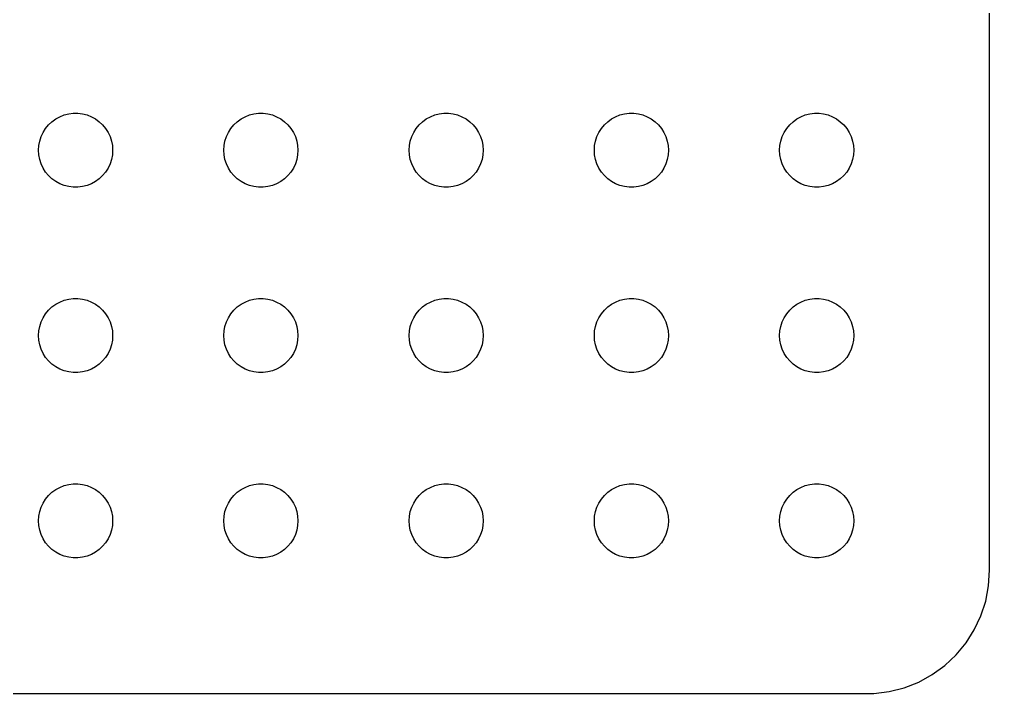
# Model space of a CAD drawing. Header units: metres. Extents: x -150 to 150, y -112 to 112.
# Drawn here: x 110.22 to 149.5, y -111.99 to -84.71 of the extents above; entities that cross this region are included whole.
import ezdxf

# ---------------------------------------------------------------- set-up
doc = ezdxf.new("R2010")
doc.units = ezdxf.units.M

msp = doc.modelspace()

# ---------------------------------------------------------------- linework, layer by layer
for p, q in [((149.5, -107), (149.5, 107)), ((111.544, -88.8442), (111.696, -88.7335)), ((111.696, -88.7335), (111.861, -88.6428)), ((111.861, -88.6428), (112.036, -88.5734)), ((112.036, -88.5734), (112.219, -88.5266)), ((112.219, -88.5266), (112.406, -88.503)), ((112.406, -88.503), (112.594, -88.503)), ((112.594, -88.503), (112.781, -88.5266)), ((112.781, -88.5266), (112.964, -88.5734)), ((112.964, -88.5734), (113.139, -88.6428)), ((113.139, -88.6428), (113.304, -88.7335)), ((113.304, -88.7335), (113.456, -88.8442)), ((119.044, -88.8442), (119.196, -88.7335)), ((119.196, -88.7335), (119.361, -88.6428)), ((119.361, -88.6428), (119.536, -88.5734)), ((119.536, -88.5734), (119.719, -88.5266)), ((119.719, -88.5266), (119.906, -88.503)), ((119.906, -88.503), (120.094, -88.503)), ((120.094, -88.503), (120.281, -88.5266)), ((120.281, -88.5266), (120.464, -88.5734)), ((120.464, -88.5734), (120.639, -88.6428)), ((120.639, -88.6428), (120.804, -88.7335)), ((120.804, -88.7335), (120.956, -88.8442)), ((126.544, -88.8442), (126.696, -88.7335)), ((126.696, -88.7335), (126.861, -88.6428)), ((126.861, -88.6428), (127.036, -88.5734)), ((127.036, -88.5734), (127.219, -88.5266)), ((127.219, -88.5266), (127.406, -88.503)), ((127.406, -88.503), (127.594, -88.503)), ((127.594, -88.503), (127.781, -88.5266)), ((127.781, -88.5266), (127.964, -88.5734)), ((127.964, -88.5734), (128.139, -88.6428)), ((128.139, -88.6428), (128.304, -88.7335)), ((128.304, -88.7335), (128.456, -88.8442)), ((134.044, -88.8442), (134.196, -88.7335)), ((134.196, -88.7335), (134.361, -88.6428)), ((134.361, -88.6428), (134.536, -88.5734)), ((134.536, -88.5734), (134.719, -88.5266)), ((134.719, -88.5266), (134.906, -88.503)), ((134.906, -88.503), (135.094, -88.503)), ((135.094, -88.503), (135.281, -88.5266)), ((135.281, -88.5266), (135.464, -88.5734)), ((135.464, -88.5734), (135.639, -88.6428)), ((135.639, -88.6428), (135.804, -88.7335)), ((135.804, -88.7335), (135.956, -88.8442)), ((141.544, -88.8442), (141.696, -88.7335)), ((141.696, -88.7335), (141.861, -88.6428)), ((141.861, -88.6428), (142.036, -88.5734)), ((142.036, -88.5734), (142.219, -88.5266)), ((142.219, -88.5266), (142.406, -88.503)), ((142.406, -88.503), (142.594, -88.503)), ((142.594, -88.503), (142.781, -88.5266)), ((142.781, -88.5266), (142.964, -88.5734)), ((142.964, -88.5734), (143.139, -88.6428)), ((143.139, -88.6428), (143.304, -88.7335)), ((143.304, -88.7335), (143.456, -88.8442)), ((111.186, -89.2774), (111.286, -89.1183)), ((111.286, -89.1183), (111.407, -88.9732)), ((111.407, -88.9732), (111.544, -88.8442)), ((113.456, -88.8442), (113.593, -88.9732)), ((113.593, -88.9732), (113.714, -89.1183)), ((113.714, -89.1183), (113.814, -89.2774)), ((118.686, -89.2774), (118.786, -89.1183)), ((118.786, -89.1183), (118.907, -88.9732)), ((118.907, -88.9732), (119.044, -88.8442)), ((120.956, -88.8442), (121.093, -88.9732)), ((121.093, -88.9732), (121.214, -89.1183)), ((121.214, -89.1183), (121.314, -89.2774)), ((126.186, -89.2774), (126.286, -89.1183)), ((126.286, -89.1183), (126.407, -88.9732)), ((126.407, -88.9732), (126.544, -88.8442)), ((128.456, -88.8442), (128.593, -88.9732)), ((128.593, -88.9732), (128.714, -89.1183)), ((128.714, -89.1183), (128.814, -89.2774)), ((133.686, -89.2774), (133.786, -89.1183)), ((133.786, -89.1183), (133.907, -88.9732)), ((133.907, -88.9732), (134.044, -88.8442)), ((135.956, -88.8442), (136.093, -88.9732)), ((136.093, -88.9732), (136.214, -89.1183)), ((136.214, -89.1183), (136.314, -89.2774)), ((141.186, -89.2774), (141.286, -89.1183)), ((141.286, -89.1183), (141.407, -88.9732)), ((141.407, -88.9732), (141.544, -88.8442)), ((143.456, -88.8442), (143.593, -88.9732)), ((143.593, -88.9732), (143.714, -89.1183)), ((143.714, -89.1183), (143.814, -89.2774)), ((111.047, -89.627), (111.105, -89.4478)), ((111.105, -89.4478), (111.186, -89.2774)), ((113.814, -89.2774), (113.895, -89.4478)), ((113.895, -89.4478), (113.953, -89.627)), ((118.547, -89.627), (118.605, -89.4478)), ((118.605, -89.4478), (118.686, -89.2774)), ((121.314, -89.2774), (121.395, -89.4478)), ((121.395, -89.4478), (121.453, -89.627)), ((126.047, -89.627), (126.105, -89.4478)), ((126.105, -89.4478), (126.186, -89.2774)), ((128.814, -89.2774), (128.895, -89.4478)), ((128.895, -89.4478), (128.953, -89.627)), ((133.547, -89.627), (133.605, -89.4478)), ((133.605, -89.4478), (133.686, -89.2774)), ((136.314, -89.2774), (136.395, -89.4478)), ((136.395, -89.4478), (136.453, -89.627)), ((141.047, -89.627), (141.105, -89.4478)), ((141.105, -89.4478), (141.186, -89.2774)), ((143.814, -89.2774), (143.895, -89.4478)), ((143.895, -89.4478), (143.953, -89.627)), ((111, -90), (111.012, -89.812)), ((111.012, -89.812), (111.047, -89.627)), ((113.953, -89.627), (113.988, -89.812)), ((113.988, -89.812), (114, -90)), ((118.5, -90), (118.512, -89.812)), ((118.512, -89.812), (118.547, -89.627)), ((121.453, -89.627), (121.488, -89.812)), ((121.488, -89.812), (121.5, -90)), ((126, -90), (126.012, -89.812)), ((126.012, -89.812), (126.047, -89.627)), ((128.953, -89.627), (128.988, -89.812)), ((128.988, -89.812), (129, -90)), ((133.5, -90), (133.512, -89.812)), ((133.512, -89.812), (133.547, -89.627)), ((136.453, -89.627), (136.488, -89.812)), ((136.488, -89.812), (136.5, -90)), ((141, -90), (141.012, -89.812)), ((141.012, -89.812), (141.047, -89.627)), ((143.953, -89.627), (143.988, -89.812)), ((143.988, -89.812), (144, -90)), ((111.012, -90.188), (111, -90)), ((111.047, -90.373), (111.012, -90.188)), ((113.988, -90.188), (113.953, -90.373)), ((114, -90), (113.988, -90.188)), ((118.512, -90.188), (118.5, -90)), ((118.547, -90.373), (118.512, -90.188)), ((121.488, -90.188), (121.453, -90.373)), ((121.5, -90), (121.488, -90.188)), ((126.012, -90.188), (126, -90)), ((126.047, -90.373), (126.012, -90.188)), ((128.988, -90.188), (128.953, -90.373)), ((129, -90), (128.988, -90.188)), ((133.512, -90.188), (133.5, -90)), ((133.547, -90.373), (133.512, -90.188)), ((136.488, -90.188), (136.453, -90.373)), ((136.5, -90), (136.488, -90.188)), ((141.012, -90.188), (141, -90)), ((141.047, -90.373), (141.012, -90.188)), ((143.988, -90.188), (143.953, -90.373)), ((144, -90), (143.988, -90.188)), ((111.105, -90.5522), (111.047, -90.373)), ((111.186, -90.7226), (111.105, -90.5522)), ((111.286, -90.8817), (111.186, -90.7226)), ((113.814, -90.7226), (113.714, -90.8817)), ((113.895, -90.5522), (113.814, -90.7226)), ((113.953, -90.373), (113.895, -90.5522)), ((118.605, -90.5522), (118.547, -90.373)), ((118.686, -90.7226), (118.605, -90.5522)), ((118.786, -90.8817), (118.686, -90.7226)), ((121.314, -90.7226), (121.214, -90.8817)), ((121.395, -90.5522), (121.314, -90.7226)), ((121.453, -90.373), (121.395, -90.5522)), ((126.105, -90.5522), (126.047, -90.373)), ((126.186, -90.7226), (126.105, -90.5522)), ((126.286, -90.8817), (126.186, -90.7226)), ((128.814, -90.7226), (128.714, -90.8817)), ((128.895, -90.5522), (128.814, -90.7226)), ((128.953, -90.373), (128.895, -90.5522)), ((133.605, -90.5522), (133.547, -90.373)), ((133.686, -90.7226), (133.605, -90.5522)), ((133.786, -90.8817), (133.686, -90.7226)), ((136.314, -90.7226), (136.214, -90.8817)), ((136.395, -90.5522), (136.314, -90.7226)), ((136.453, -90.373), (136.395, -90.5522)), ((141.105, -90.5522), (141.047, -90.373)), ((141.186, -90.7226), (141.105, -90.5522)), ((141.286, -90.8817), (141.186, -90.7226)), ((143.814, -90.7226), (143.714, -90.8817)), ((143.895, -90.5522), (143.814, -90.7226)), ((143.953, -90.373), (143.895, -90.5522)), ((111.407, -91.0268), (111.286, -90.8817)), ((111.544, -91.1558), (111.407, -91.0268)), ((113.593, -91.0268), (113.456, -91.1558)), ((113.714, -90.8817), (113.593, -91.0268)), ((118.907, -91.0268), (118.786, -90.8817)), ((119.044, -91.1558), (118.907, -91.0268)), ((121.093, -91.0268), (120.956, -91.1558)), ((121.214, -90.8817), (121.093, -91.0268)), ((126.407, -91.0268), (126.286, -90.8817)), ((126.544, -91.1558), (126.407, -91.0268)), ((128.593, -91.0268), (128.456, -91.1558)), ((128.714, -90.8817), (128.593, -91.0268)), ((133.907, -91.0268), (133.786, -90.8817)), ((134.044, -91.1558), (133.907, -91.0268)), ((136.093, -91.0268), (135.956, -91.1558)), ((136.214, -90.8817), (136.093, -91.0268)), ((141.407, -91.0268), (141.286, -90.8817)), ((141.544, -91.1558), (141.407, -91.0268)), ((143.593, -91.0268), (143.456, -91.1558)), ((143.714, -90.8817), (143.593, -91.0268)), ((111.696, -91.2665), (111.544, -91.1558)), ((111.861, -91.3572), (111.696, -91.2665)), ((112.036, -91.4266), (111.861, -91.3572)), ((112.219, -91.4734), (112.036, -91.4266)), ((112.406, -91.497), (112.219, -91.4734)), ((112.594, -91.497), (112.406, -91.497)), ((112.781, -91.4734), (112.594, -91.497)), ((112.964, -91.4266), (112.781, -91.4734)), ((113.139, -91.3572), (112.964, -91.4266)), ((113.304, -91.2665), (113.139, -91.3572)), ((113.456, -91.1558), (113.304, -91.2665)), ((119.196, -91.2665), (119.044, -91.1558)), ((119.361, -91.3572), (119.196, -91.2665)), ((119.536, -91.4266), (119.361, -91.3572)), ((119.719, -91.4734), (119.536, -91.4266)), ((119.906, -91.497), (119.719, -91.4734)), ((120.094, -91.497), (119.906, -91.497)), ((120.281, -91.4734), (120.094, -91.497)), ((120.464, -91.4266), (120.281, -91.4734)), ((120.639, -91.3572), (120.464, -91.4266)), ((120.804, -91.2665), (120.639, -91.3572)), ((120.956, -91.1558), (120.804, -91.2665)), ((126.696, -91.2665), (126.544, -91.1558)), ((126.861, -91.3572), (126.696, -91.2665)), ((127.036, -91.4266), (126.861, -91.3572)), ((127.219, -91.4734), (127.036, -91.4266)), ((127.406, -91.497), (127.219, -91.4734)), ((127.594, -91.497), (127.406, -91.497)), ((127.781, -91.4734), (127.594, -91.497)), ((127.964, -91.4266), (127.781, -91.4734)), ((128.139, -91.3572), (127.964, -91.4266)), ((128.304, -91.2665), (128.139, -91.3572)), ((128.456, -91.1558), (128.304, -91.2665)), ((134.196, -91.2665), (134.044, -91.1558)), ((134.361, -91.3572), (134.196, -91.2665)), ((134.536, -91.4266), (134.361, -91.3572)), ((134.719, -91.4734), (134.536, -91.4266)), ((134.906, -91.497), (134.719, -91.4734)), ((135.094, -91.497), (134.906, -91.497)), ((135.281, -91.4734), (135.094, -91.497)), ((135.464, -91.4266), (135.281, -91.4734)), ((135.639, -91.3572), (135.464, -91.4266)), ((135.804, -91.2665), (135.639, -91.3572)), ((135.956, -91.1558), (135.804, -91.2665)), ((141.696, -91.2665), (141.544, -91.1558)), ((141.861, -91.3572), (141.696, -91.2665)), ((142.036, -91.4266), (141.861, -91.3572)), ((142.219, -91.4734), (142.036, -91.4266)), ((142.406, -91.497), (142.219, -91.4734)), ((142.594, -91.497), (142.406, -91.497)), ((142.781, -91.4734), (142.594, -91.497)), ((142.964, -91.4266), (142.781, -91.4734)), ((143.139, -91.3572), (142.964, -91.4266)), ((143.304, -91.2665), (143.139, -91.3572)), ((143.456, -91.1558), (143.304, -91.2665)), ((111.696, -96.2335), (111.861, -96.1428)), ((111.861, -96.1428), (112.036, -96.0734)), ((112.036, -96.0734), (112.219, -96.0266)), ((112.219, -96.0266), (112.406, -96.003)), ((112.406, -96.003), (112.594, -96.003)), ((112.594, -96.003), (112.781, -96.0266)), ((112.781, -96.0266), (112.964, -96.0734)), ((112.964, -96.0734), (113.139, -96.1428)), ((113.139, -96.1428), (113.304, -96.2335)), ((119.196, -96.2335), (119.361, -96.1428)), ((119.361, -96.1428), (119.536, -96.0734)), ((119.536, -96.0734), (119.719, -96.0266)), ((119.719, -96.0266), (119.906, -96.003)), ((119.906, -96.003), (120.094, -96.003)), ((120.094, -96.003), (120.281, -96.0266)), ((120.281, -96.0266), (120.464, -96.0734)), ((120.464, -96.0734), (120.639, -96.1428)), ((120.639, -96.1428), (120.804, -96.2335)), ((126.696, -96.2335), (126.861, -96.1428)), ((126.861, -96.1428), (127.036, -96.0734)), ((127.036, -96.0734), (127.219, -96.0266)), ((127.219, -96.0266), (127.406, -96.003)), ((127.406, -96.003), (127.594, -96.003)), ((127.594, -96.003), (127.781, -96.0266)), ((127.781, -96.0266), (127.964, -96.0734)), ((127.964, -96.0734), (128.139, -96.1428)), ((128.139, -96.1428), (128.304, -96.2335)), ((134.196, -96.2335), (134.361, -96.1428)), ((134.361, -96.1428), (134.536, -96.0734)), ((134.536, -96.0734), (134.719, -96.0266)), ((134.719, -96.0266), (134.906, -96.003)), ((134.906, -96.003), (135.094, -96.003)), ((135.094, -96.003), (135.281, -96.0266)), ((135.281, -96.0266), (135.464, -96.0734)), ((135.464, -96.0734), (135.639, -96.1428)), ((135.639, -96.1428), (135.804, -96.2335)), ((141.696, -96.2335), (141.861, -96.1428)), ((141.861, -96.1428), (142.036, -96.0734)), ((142.036, -96.0734), (142.219, -96.0266)), ((142.219, -96.0266), (142.406, -96.003)), ((142.406, -96.003), (142.594, -96.003)), ((142.594, -96.003), (142.781, -96.0266)), ((142.781, -96.0266), (142.964, -96.0734)), ((142.964, -96.0734), (143.139, -96.1428)), ((143.139, -96.1428), (143.304, -96.2335)), ((111.286, -96.6183), (111.407, -96.4732)), ((111.407, -96.4732), (111.544, -96.3442)), ((111.544, -96.3442), (111.696, -96.2335)), ((113.304, -96.2335), (113.456, -96.3442)), ((113.456, -96.3442), (113.593, -96.4732)), ((113.593, -96.4732), (113.714, -96.6183)), ((118.786, -96.6183), (118.907, -96.4732)), ((118.907, -96.4732), (119.044, -96.3442)), ((119.044, -96.3442), (119.196, -96.2335)), ((120.804, -96.2335), (120.956, -96.3442)), ((120.956, -96.3442), (121.093, -96.4732)), ((121.093, -96.4732), (121.214, -96.6183)), ((126.286, -96.6183), (126.407, -96.4732)), ((126.407, -96.4732), (126.544, -96.3442)), ((126.544, -96.3442), (126.696, -96.2335)), ((128.304, -96.2335), (128.456, -96.3442)), ((128.456, -96.3442), (128.593, -96.4732)), ((128.593, -96.4732), (128.714, -96.6183)), ((133.786, -96.6183), (133.907, -96.4732)), ((133.907, -96.4732), (134.044, -96.3442)), ((134.044, -96.3442), (134.196, -96.2335)), ((135.804, -96.2335), (135.956, -96.3442)), ((135.956, -96.3442), (136.093, -96.4732)), ((136.093, -96.4732), (136.214, -96.6183)), ((141.286, -96.6183), (141.407, -96.4732)), ((141.407, -96.4732), (141.544, -96.3442)), ((141.544, -96.3442), (141.696, -96.2335)), ((143.304, -96.2335), (143.456, -96.3442)), ((143.456, -96.3442), (143.593, -96.4732)), ((143.593, -96.4732), (143.714, -96.6183)), ((111.047, -97.127), (111.105, -96.9478)), ((111.105, -96.9478), (111.186, -96.7774)), ((111.186, -96.7774), (111.286, -96.6183)), ((113.714, -96.6183), (113.814, -96.7774)), ((113.814, -96.7774), (113.895, -96.9478)), ((113.895, -96.9478), (113.953, -97.127)), ((118.547, -97.127), (118.605, -96.9478)), ((118.605, -96.9478), (118.686, -96.7774)), ((118.686, -96.7774), (118.786, -96.6183)), ((121.214, -96.6183), (121.314, -96.7774)), ((121.314, -96.7774), (121.395, -96.9478)), ((121.395, -96.9478), (121.453, -97.127)), ((126.047, -97.127), (126.105, -96.9478)), ((126.105, -96.9478), (126.186, -96.7774)), ((126.186, -96.7774), (126.286, -96.6183)), ((128.714, -96.6183), (128.814, -96.7774)), ((128.814, -96.7774), (128.895, -96.9478)), ((128.895, -96.9478), (128.953, -97.127)), ((133.547, -97.127), (133.605, -96.9478)), ((133.605, -96.9478), (133.686, -96.7774)), ((133.686, -96.7774), (133.786, -96.6183)), ((136.214, -96.6183), (136.314, -96.7774)), ((136.314, -96.7774), (136.395, -96.9478)), ((136.395, -96.9478), (136.453, -97.127)), ((141.047, -97.127), (141.105, -96.9478)), ((141.105, -96.9478), (141.186, -96.7774)), ((141.186, -96.7774), (141.286, -96.6183)), ((143.714, -96.6183), (143.814, -96.7774)), ((143.814, -96.7774), (143.895, -96.9478)), ((143.895, -96.9478), (143.953, -97.127)), ((111, -97.5), (111.012, -97.312)), ((111.012, -97.312), (111.047, -97.127)), ((113.953, -97.127), (113.988, -97.312)), ((113.988, -97.312), (114, -97.5)), ((118.5, -97.5), (118.512, -97.312)), ((118.512, -97.312), (118.547, -97.127)), ((121.453, -97.127), (121.488, -97.312)), ((121.488, -97.312), (121.5, -97.5)), ((126, -97.5), (126.012, -97.312)), ((126.012, -97.312), (126.047, -97.127)), ((128.953, -97.127), (128.988, -97.312)), ((128.988, -97.312), (129, -97.5)), ((133.5, -97.5), (133.512, -97.312)), ((133.512, -97.312), (133.547, -97.127)), ((136.453, -97.127), (136.488, -97.312)), ((136.488, -97.312), (136.5, -97.5)), ((141, -97.5), (141.012, -97.312)), ((141.012, -97.312), (141.047, -97.127)), ((143.953, -97.127), (143.988, -97.312)), ((143.988, -97.312), (144, -97.5)), ((111.012, -97.688), (111, -97.5)), ((111.047, -97.873), (111.012, -97.688)), ((113.988, -97.688), (113.953, -97.873)), ((114, -97.5), (113.988, -97.688)), ((118.512, -97.688), (118.5, -97.5)), ((118.547, -97.873), (118.512, -97.688)), ((121.488, -97.688), (121.453, -97.873)), ((121.5, -97.5), (121.488, -97.688)), ((126.012, -97.688), (126, -97.5)), ((126.047, -97.873), (126.012, -97.688)), ((128.988, -97.688), (128.953, -97.873)), ((129, -97.5), (128.988, -97.688)), ((133.512, -97.688), (133.5, -97.5)), ((133.547, -97.873), (133.512, -97.688)), ((136.488, -97.688), (136.453, -97.873)), ((136.5, -97.5), (136.488, -97.688)), ((141.012, -97.688), (141, -97.5)), ((141.047, -97.873), (141.012, -97.688)), ((143.988, -97.688), (143.953, -97.873)), ((144, -97.5), (143.988, -97.688)), ((111.105, -98.0522), (111.047, -97.873)), ((111.186, -98.2226), (111.105, -98.0522)), ((113.895, -98.0522), (113.814, -98.2226)), ((113.953, -97.873), (113.895, -98.0522)), ((118.605, -98.0522), (118.547, -97.873)), ((118.686, -98.2226), (118.605, -98.0522)), ((121.395, -98.0522), (121.314, -98.2226)), ((121.453, -97.873), (121.395, -98.0522)), ((126.105, -98.0522), (126.047, -97.873)), ((126.186, -98.2226), (126.105, -98.0522)), ((128.895, -98.0522), (128.814, -98.2226)), ((128.953, -97.873), (128.895, -98.0522)), ((133.605, -98.0522), (133.547, -97.873)), ((133.686, -98.2226), (133.605, -98.0522)), ((136.395, -98.0522), (136.314, -98.2226)), ((136.453, -97.873), (136.395, -98.0522)), ((141.105, -98.0522), (141.047, -97.873)), ((141.186, -98.2226), (141.105, -98.0522)), ((143.895, -98.0522), (143.814, -98.2226)), ((143.953, -97.873), (143.895, -98.0522)), ((111.286, -98.3817), (111.186, -98.2226)), ((111.407, -98.5268), (111.286, -98.3817)), ((111.544, -98.6558), (111.407, -98.5268)), ((113.593, -98.5268), (113.456, -98.6558)), ((113.714, -98.3817), (113.593, -98.5268)), ((113.814, -98.2226), (113.714, -98.3817)), ((118.786, -98.3817), (118.686, -98.2226)), ((118.907, -98.5268), (118.786, -98.3817)), ((119.044, -98.6558), (118.907, -98.5268)), ((121.093, -98.5268), (120.956, -98.6558)), ((121.214, -98.3817), (121.093, -98.5268)), ((121.314, -98.2226), (121.214, -98.3817)), ((126.286, -98.3817), (126.186, -98.2226)), ((126.407, -98.5268), (126.286, -98.3817)), ((126.544, -98.6558), (126.407, -98.5268)), ((128.593, -98.5268), (128.456, -98.6558)), ((128.714, -98.3817), (128.593, -98.5268)), ((128.814, -98.2226), (128.714, -98.3817)), ((133.786, -98.3817), (133.686, -98.2226)), ((133.907, -98.5268), (133.786, -98.3817)), ((134.044, -98.6558), (133.907, -98.5268)), ((136.093, -98.5268), (135.956, -98.6558)), ((136.214, -98.3817), (136.093, -98.5268)), ((136.314, -98.2226), (136.214, -98.3817)), ((141.286, -98.3817), (141.186, -98.2226)), ((141.407, -98.5268), (141.286, -98.3817)), ((141.544, -98.6558), (141.407, -98.5268)), ((143.593, -98.5268), (143.456, -98.6558)), ((143.714, -98.3817), (143.593, -98.5268)), ((143.814, -98.2226), (143.714, -98.3817)), ((111.696, -98.7665), (111.544, -98.6558)), ((111.861, -98.8572), (111.696, -98.7665)), ((112.036, -98.9266), (111.861, -98.8572)), ((112.219, -98.9734), (112.036, -98.9266)), ((112.406, -98.997), (112.219, -98.9734)), ((112.781, -98.9734), (112.594, -98.997)), ((112.964, -98.9266), (112.781, -98.9734)), ((113.139, -98.8572), (112.964, -98.9266)), ((113.304, -98.7665), (113.139, -98.8572)), ((113.456, -98.6558), (113.304, -98.7665)), ((119.196, -98.7665), (119.044, -98.6558)), ((119.361, -98.8572), (119.196, -98.7665)), ((119.536, -98.9266), (119.361, -98.8572)), ((119.719, -98.9734), (119.536, -98.9266)), ((119.906, -98.997), (119.719, -98.9734)), ((120.281, -98.9734), (120.094, -98.997)), ((120.464, -98.9266), (120.281, -98.9734)), ((120.639, -98.8572), (120.464, -98.9266)), ((120.804, -98.7665), (120.639, -98.8572)), ((120.956, -98.6558), (120.804, -98.7665)), ((126.696, -98.7665), (126.544, -98.6558)), ((126.861, -98.8572), (126.696, -98.7665)), ((127.036, -98.9266), (126.861, -98.8572)), ((127.219, -98.9734), (127.036, -98.9266)), ((127.406, -98.997), (127.219, -98.9734)), ((127.781, -98.9734), (127.594, -98.997)), ((127.964, -98.9266), (127.781, -98.9734)), ((128.139, -98.8572), (127.964, -98.9266)), ((128.304, -98.7665), (128.139, -98.8572)), ((128.456, -98.6558), (128.304, -98.7665)), ((134.196, -98.7665), (134.044, -98.6558)), ((134.361, -98.8572), (134.196, -98.7665)), ((134.536, -98.9266), (134.361, -98.8572)), ((134.719, -98.9734), (134.536, -98.9266)), ((134.906, -98.997), (134.719, -98.9734)), ((135.281, -98.9734), (135.094, -98.997)), ((135.464, -98.9266), (135.281, -98.9734)), ((135.639, -98.8572), (135.464, -98.9266)), ((135.804, -98.7665), (135.639, -98.8572)), ((135.956, -98.6558), (135.804, -98.7665)), ((141.696, -98.7665), (141.544, -98.6558)), ((141.861, -98.8572), (141.696, -98.7665)), ((142.036, -98.9266), (141.861, -98.8572)), ((142.219, -98.9734), (142.036, -98.9266)), ((142.406, -98.997), (142.219, -98.9734)), ((142.781, -98.9734), (142.594, -98.997)), ((142.964, -98.9266), (142.781, -98.9734)), ((143.139, -98.8572), (142.964, -98.9266)), ((143.304, -98.7665), (143.139, -98.8572)), ((143.456, -98.6558), (143.304, -98.7665)), ((112.594, -98.997), (112.406, -98.997)), ((120.094, -98.997), (119.906, -98.997)), ((127.594, -98.997), (127.406, -98.997)), ((135.094, -98.997), (134.906, -98.997)), ((142.594, -98.997), (142.406, -98.997)), ((111.696, -103.734), (111.861, -103.643)), ((111.861, -103.643), (112.036, -103.573)), ((112.036, -103.573), (112.219, -103.527)), ((112.219, -103.527), (112.406, -103.503)), ((112.406, -103.503), (112.594, -103.503)), ((112.594, -103.503), (112.781, -103.527)), ((112.781, -103.527), (112.964, -103.573)), ((112.964, -103.573), (113.139, -103.643)), ((113.139, -103.643), (113.304, -103.734)), ((119.196, -103.734), (119.361, -103.643)), ((119.361, -103.643), (119.536, -103.573)), ((119.536, -103.573), (119.719, -103.527)), ((119.719, -103.527), (119.906, -103.503)), ((119.906, -103.503), (120.094, -103.503)), ((120.094, -103.503), (120.281, -103.527)), ((120.281, -103.527), (120.464, -103.573)), ((120.464, -103.573), (120.639, -103.643)), ((120.639, -103.643), (120.804, -103.734)), ((126.696, -103.734), (126.861, -103.643)), ((126.861, -103.643), (127.036, -103.573)), ((127.036, -103.573), (127.219, -103.527)), ((127.219, -103.527), (127.406, -103.503)), ((127.406, -103.503), (127.594, -103.503)), ((127.594, -103.503), (127.781, -103.527)), ((127.781, -103.527), (127.964, -103.573)), ((127.964, -103.573), (128.139, -103.643)), ((128.139, -103.643), (128.304, -103.734)), ((134.196, -103.734), (134.361, -103.643)), ((134.361, -103.643), (134.536, -103.573)), ((134.536, -103.573), (134.719, -103.527)), ((134.719, -103.527), (134.906, -103.503)), ((134.906, -103.503), (135.094, -103.503)), ((135.094, -103.503), (135.281, -103.527)), ((135.281, -103.527), (135.464, -103.573)), ((135.464, -103.573), (135.639, -103.643)), ((135.639, -103.643), (135.804, -103.734)), ((141.696, -103.734), (141.861, -103.643)), ((141.861, -103.643), (142.036, -103.573)), ((142.036, -103.573), (142.219, -103.527)), ((142.219, -103.527), (142.406, -103.503)), ((142.406, -103.503), (142.594, -103.503)), ((142.594, -103.503), (142.781, -103.527)), ((142.781, -103.527), (142.964, -103.573)), ((142.964, -103.573), (143.139, -103.643)), ((143.139, -103.643), (143.304, -103.734)), ((111.286, -104.118), (111.407, -103.973)), ((111.407, -103.973), (111.544, -103.844)), ((111.544, -103.844), (111.696, -103.734)), ((113.304, -103.734), (113.456, -103.844)), ((113.456, -103.844), (113.593, -103.973)), ((113.593, -103.973), (113.714, -104.118)), ((118.786, -104.118), (118.907, -103.973)), ((118.907, -103.973), (119.044, -103.844)), ((119.044, -103.844), (119.196, -103.734)), ((120.804, -103.734), (120.956, -103.844)), ((120.956, -103.844), (121.093, -103.973)), ((121.093, -103.973), (121.214, -104.118)), ((126.286, -104.118), (126.407, -103.973)), ((126.407, -103.973), (126.544, -103.844)), ((126.544, -103.844), (126.696, -103.734)), ((128.304, -103.734), (128.456, -103.844)), ((128.456, -103.844), (128.593, -103.973)), ((128.593, -103.973), (128.714, -104.118)), ((133.786, -104.118), (133.907, -103.973)), ((133.907, -103.973), (134.044, -103.844)), ((134.044, -103.844), (134.196, -103.734)), ((135.804, -103.734), (135.956, -103.844)), ((135.956, -103.844), (136.093, -103.973)), ((136.093, -103.973), (136.214, -104.118)), ((141.286, -104.118), (141.407, -103.973)), ((141.407, -103.973), (141.544, -103.844)), ((141.544, -103.844), (141.696, -103.734)), ((143.304, -103.734), (143.456, -103.844)), ((143.456, -103.844), (143.593, -103.973)), ((143.593, -103.973), (143.714, -104.118)), ((111.047, -104.627), (111.105, -104.448)), ((111.105, -104.448), (111.186, -104.277)), ((111.186, -104.277), (111.286, -104.118)), ((113.714, -104.118), (113.814, -104.277)), ((113.814, -104.277), (113.895, -104.448)), ((113.895, -104.448), (113.953, -104.627)), ((118.547, -104.627), (118.605, -104.448)), ((118.605, -104.448), (118.686, -104.277)), ((118.686, -104.277), (118.786, -104.118)), ((121.214, -104.118), (121.314, -104.277)), ((121.314, -104.277), (121.395, -104.448)), ((121.395, -104.448), (121.453, -104.627)), ((126.047, -104.627), (126.105, -104.448)), ((126.105, -104.448), (126.186, -104.277)), ((126.186, -104.277), (126.286, -104.118)), ((128.714, -104.118), (128.814, -104.277)), ((128.814, -104.277), (128.895, -104.448)), ((128.895, -104.448), (128.953, -104.627)), ((133.547, -104.627), (133.605, -104.448)), ((133.605, -104.448), (133.686, -104.277)), ((133.686, -104.277), (133.786, -104.118)), ((136.214, -104.118), (136.314, -104.277)), ((136.314, -104.277), (136.395, -104.448)), ((136.395, -104.448), (136.453, -104.627)), ((141.047, -104.627), (141.105, -104.448)), ((141.105, -104.448), (141.186, -104.277)), ((141.186, -104.277), (141.286, -104.118)), ((143.714, -104.118), (143.814, -104.277)), ((143.814, -104.277), (143.895, -104.448)), ((143.895, -104.448), (143.953, -104.627)), ((111, -105), (111.012, -104.812)), ((111.012, -104.812), (111.047, -104.627)), ((113.953, -104.627), (113.988, -104.812)), ((113.988, -104.812), (114, -105)), ((118.5, -105), (118.512, -104.812)), ((118.512, -104.812), (118.547, -104.627)), ((121.453, -104.627), (121.488, -104.812)), ((121.488, -104.812), (121.5, -105)), ((126, -105), (126.012, -104.812)), ((126.012, -104.812), (126.047, -104.627)), ((128.953, -104.627), (128.988, -104.812)), ((128.988, -104.812), (129, -105)), ((133.5, -105), (133.512, -104.812)), ((133.512, -104.812), (133.547, -104.627)), ((136.453, -104.627), (136.488, -104.812)), ((136.488, -104.812), (136.5, -105)), ((141, -105), (141.012, -104.812)), ((141.012, -104.812), (141.047, -104.627)), ((143.953, -104.627), (143.988, -104.812)), ((143.988, -104.812), (144, -105)), ((111.012, -105.188), (111, -105)), ((111.047, -105.373), (111.012, -105.188)), ((113.988, -105.188), (113.953, -105.373)), ((114, -105), (113.988, -105.188)), ((118.512, -105.188), (118.5, -105)), ((118.547, -105.373), (118.512, -105.188)), ((121.488, -105.188), (121.453, -105.373)), ((121.5, -105), (121.488, -105.188)), ((126.012, -105.188), (126, -105)), ((126.047, -105.373), (126.012, -105.188)), ((128.988, -105.188), (128.953, -105.373)), ((129, -105), (128.988, -105.188)), ((133.512, -105.188), (133.5, -105)), ((133.547, -105.373), (133.512, -105.188)), ((136.488, -105.188), (136.453, -105.373)), ((136.5, -105), (136.488, -105.188)), ((141.012, -105.188), (141, -105)), ((141.047, -105.373), (141.012, -105.188)), ((143.988, -105.188), (143.953, -105.373)), ((144, -105), (143.988, -105.188)), ((111.105, -105.552), (111.047, -105.373)), ((111.186, -105.723), (111.105, -105.552)), ((113.895, -105.552), (113.814, -105.723)), ((113.953, -105.373), (113.895, -105.552)), ((118.605, -105.552), (118.547, -105.373)), ((118.686, -105.723), (118.605, -105.552)), ((121.395, -105.552), (121.314, -105.723)), ((121.453, -105.373), (121.395, -105.552)), ((126.105, -105.552), (126.047, -105.373)), ((126.186, -105.723), (126.105, -105.552)), ((128.895, -105.552), (128.814, -105.723)), ((128.953, -105.373), (128.895, -105.552)), ((133.605, -105.552), (133.547, -105.373)), ((133.686, -105.723), (133.605, -105.552)), ((136.395, -105.552), (136.314, -105.723)), ((136.453, -105.373), (136.395, -105.552)), ((141.105, -105.552), (141.047, -105.373)), ((141.186, -105.723), (141.105, -105.552)), ((143.895, -105.552), (143.814, -105.723)), ((143.953, -105.373), (143.895, -105.552)), ((111.286, -105.882), (111.186, -105.723)), ((111.407, -106.027), (111.286, -105.882)), ((111.544, -106.156), (111.407, -106.027)), ((113.593, -106.027), (113.456, -106.156)), ((113.714, -105.882), (113.593, -106.027)), ((113.814, -105.723), (113.714, -105.882)), ((118.786, -105.882), (118.686, -105.723)), ((118.907, -106.027), (118.786, -105.882)), ((119.044, -106.156), (118.907, -106.027)), ((121.093, -106.027), (120.956, -106.156)), ((121.214, -105.882), (121.093, -106.027)), ((121.314, -105.723), (121.214, -105.882)), ((126.286, -105.882), (126.186, -105.723)), ((126.407, -106.027), (126.286, -105.882)), ((126.544, -106.156), (126.407, -106.027)), ((128.593, -106.027), (128.456, -106.156)), ((128.714, -105.882), (128.593, -106.027)), ((128.814, -105.723), (128.714, -105.882)), ((133.786, -105.882), (133.686, -105.723)), ((133.907, -106.027), (133.786, -105.882)), ((134.044, -106.156), (133.907, -106.027)), ((136.093, -106.027), (135.956, -106.156)), ((136.214, -105.882), (136.093, -106.027)), ((136.314, -105.723), (136.214, -105.882)), ((141.286, -105.882), (141.186, -105.723)), ((141.407, -106.027), (141.286, -105.882)), ((141.544, -106.156), (141.407, -106.027)), ((143.593, -106.027), (143.456, -106.156)), ((143.714, -105.882), (143.593, -106.027)), ((143.814, -105.723), (143.714, -105.882)), ((111.696, -106.266), (111.544, -106.156)), ((111.861, -106.357), (111.696, -106.266)), ((112.036, -106.427), (111.861, -106.357)), ((112.219, -106.473), (112.036, -106.427)), ((112.964, -106.427), (112.781, -106.473)), ((113.139, -106.357), (112.964, -106.427)), ((113.304, -106.266), (113.139, -106.357)), ((113.456, -106.156), (113.304, -106.266)), ((119.196, -106.266), (119.044, -106.156)), ((119.361, -106.357), (119.196, -106.266)), ((119.536, -106.427), (119.361, -106.357)), ((119.719, -106.473), (119.536, -106.427)), ((120.464, -106.427), (120.281, -106.473)), ((120.639, -106.357), (120.464, -106.427)), ((120.804, -106.266), (120.639, -106.357)), ((120.956, -106.156), (120.804, -106.266)), ((126.696, -106.266), (126.544, -106.156)), ((126.861, -106.357), (126.696, -106.266)), ((127.036, -106.427), (126.861, -106.357)), ((127.219, -106.473), (127.036, -106.427)), ((127.964, -106.427), (127.781, -106.473)), ((128.139, -106.357), (127.964, -106.427)), ((128.304, -106.266), (128.139, -106.357)), ((128.456, -106.156), (128.304, -106.266)), ((134.196, -106.266), (134.044, -106.156)), ((134.361, -106.357), (134.196, -106.266)), ((134.536, -106.427), (134.361, -106.357)), ((134.719, -106.473), (134.536, -106.427)), ((135.464, -106.427), (135.281, -106.473)), ((135.639, -106.357), (135.464, -106.427)), ((135.804, -106.266), (135.639, -106.357)), ((135.956, -106.156), (135.804, -106.266)), ((141.696, -106.266), (141.544, -106.156)), ((141.861, -106.357), (141.696, -106.266)), ((142.036, -106.427), (141.861, -106.357)), ((142.219, -106.473), (142.036, -106.427)), ((142.964, -106.427), (142.781, -106.473)), ((143.139, -106.357), (142.964, -106.427)), ((143.304, -106.266), (143.139, -106.357)), ((143.456, -106.156), (143.304, -106.266)), ((112.406, -106.497), (112.219, -106.473)), ((112.594, -106.497), (112.406, -106.497)), ((112.781, -106.473), (112.594, -106.497)), ((119.906, -106.497), (119.719, -106.473)), ((120.094, -106.497), (119.906, -106.497)), ((120.281, -106.473), (120.094, -106.497)), ((127.406, -106.497), (127.219, -106.473)), ((127.594, -106.497), (127.406, -106.497)), ((127.781, -106.473), (127.594, -106.497)), ((134.906, -106.497), (134.719, -106.473)), ((135.094, -106.497), (134.906, -106.497)), ((135.281, -106.473), (135.094, -106.497)), ((142.406, -106.497), (142.219, -106.473)), ((142.594, -106.497), (142.406, -106.497)), ((142.781, -106.473), (142.594, -106.497)), ((149.461, -107.627), (149.5, -107)), ((149.343, -108.243), (149.461, -107.627)), ((149.149, -108.841), (149.343, -108.243)), ((148.882, -109.409), (149.149, -108.841)), ((148.545, -109.939), (148.882, -109.409)), ((148.145, -110.423), (148.545, -109.939)), ((147.687, -110.853), (148.145, -110.423)), ((147.179, -111.222), (147.687, -110.853)), ((146.045, -111.755), (146.629, -111.524)), ((146.629, -111.524), (147.179, -111.222)), ((144.814, -111.99), (145.437, -111.911)), ((145.437, -111.911), (146.045, -111.755)), ((-144.814, -111.99), (144.814, -111.99))]:
    msp.add_line(p, q)

doc.saveas('drawing.dxf')
